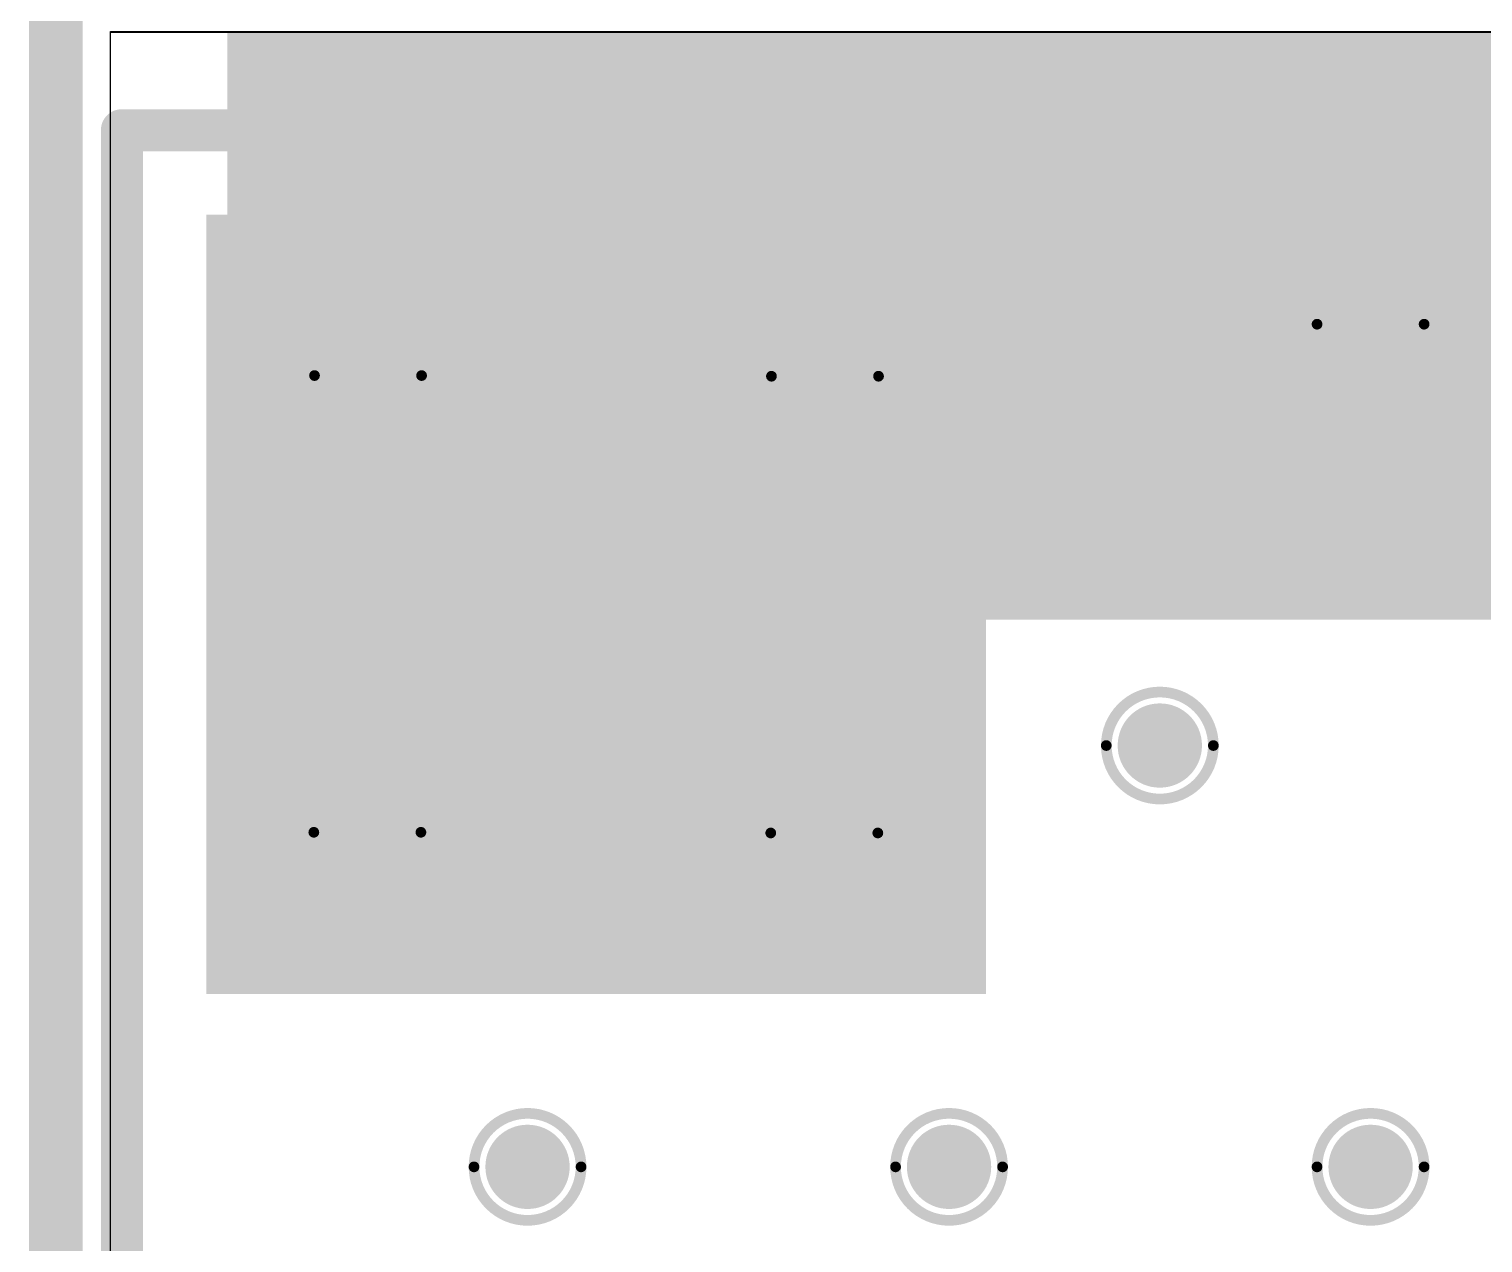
# Model space of a CAD drawing. Header units: inches. Extents: x -10 to 344, y -7 to 75.
# Drawn here: x -0.13 to 6.77, y 13.04 to 18.81 of the extents above; entities that cross this region are included whole.
import ezdxf

# ---------------------------------------------------------------- set-up
doc = ezdxf.new("R2010")
doc.units = ezdxf.units.IN
for name, color, linetype in [('Board Outline', 216, 'Continuous'), ('Bottom Layer', 5, 'Continuous'), ('Drill Drawing', 1, 'Continuous'), ('Mid Layer 1', 16, 'Continuous'), ('Mid Layer 2', 76, 'Continuous'), ('Top Layer', 1, 'Continuous'), ('Top Overlay', 2, 'Continuous'), ('Top Paste', 8, 'Continuous'), ('Top Solder', 216, 'Continuous'), ('Via Holes', 16, 'Continuous')]:
    doc.layers.add(name, color=color, linetype=linetype)

# ---------------------------------------------------------------- blocks, each defined once
blk = doc.blocks.new('DSGP_1575_18_4_A_02_117')
at = {"layer": 'Top Layer'}
blk.add_hatch(color=1, dxfattribs=at).paths.add_polyline_path([(-13.55, 8.5), (-13.55, 5), (-17.05, 5), (-17.05, 8.5)])
at = {"layer": 'Top Paste'}
blk.add_hatch(color=8, dxfattribs=at).paths.add_polyline_path([(-14.15, 7.9), (-14.15, 5.6), (-16.45, 5.6), (-16.45, 7.9)])
at = {"layer": 'Top Solder'}
blk.add_hatch(color=216, dxfattribs=at).paths.add_polyline_path([(-13.45, 8.6), (-13.45, 4.9), (-17.15, 4.9), (-17.15, 8.6)])
at = {"layer": 'Top Overlay'}
for points in [[(-17.5501, 9.0001, 0.2, 0.2, 0), (0.4499, 9.0001, 0.2, 0.2, 0)], [(-17.5501, -8.9998, 0.2, 0.2, 0), (-17.5501, 9.0001, 0.2, 0.2, 0)]]:
    blk.add_lwpolyline(points, format="xyseb", dxfattribs=at)
blk.add_lwpolyline([(-17.6001, 9.0001, 0.1, 0.1, 1), (-17.5001, 9.0001, 0.1, 0.1, 1)], format="xyseb", close=True, dxfattribs=at)
blk.add_lwpolyline([(-17.6001, 9.0001, 0.1, 0.1, 1), (-17.5001, 9.0001, 0.1, 0.1, 1)], format="xyseb", close=True, dxfattribs=at)

msp = doc.modelspace()

# ---------------------------------------------------------------- hatches: boundary and pattern name
at = {"layer": 'Bottom Layer'}
h = msp.add_hatch(color=5, dxfattribs=at)
edge = h.paths.add_edge_path()
edge.add_arc((6.2381, 17.4051), 0.2, 0, 360)
h = msp.add_hatch(color=5, dxfattribs=at)
edge = h.paths.add_edge_path()
edge.add_arc((1.4813, 17.1613), 0.2, 0, 360)
h = msp.add_hatch(color=5, dxfattribs=at)
edge = h.paths.add_edge_path()
edge.add_arc((3.6494, 17.1581), 0.2, 0, 360)
h = msp.add_hatch(color=5, dxfattribs=at)
edge = h.paths.add_edge_path()
edge.add_arc((5.2381, 15.4051), 0.2, 0, 360)
h = msp.add_hatch(color=5, dxfattribs=at)
edge = h.paths.add_edge_path()
edge.add_arc((1.4781, 14.9932), 0.2, 0, 360)
h = msp.add_hatch(color=5, dxfattribs=at)
edge = h.paths.add_edge_path()
edge.add_arc((3.6461, 14.99), 0.2, 0, 360)
h = msp.add_hatch(color=5, dxfattribs=at)
edge = h.paths.add_edge_path()
edge.add_arc((2.2381, 13.4051), 0.2, 0, 360)
h = msp.add_hatch(color=5, dxfattribs=at)
edge = h.paths.add_edge_path()
edge.add_arc((4.2381, 13.4051), 0.2, 0, 360)
h = msp.add_hatch(color=5, dxfattribs=at)
edge = h.paths.add_edge_path()
edge.add_arc((6.2381, 13.4051), 0.2, 0, 360)
at = {"layer": 'Mid Layer 1'}
h = msp.add_hatch(color=16, dxfattribs=at)
edge = h.paths.add_edge_path()
edge.add_arc((6.2381, 17.4051), 0.2, 0, 360)
h = msp.add_hatch(color=16, dxfattribs=at)
edge = h.paths.add_edge_path()
edge.add_arc((1.4813, 17.1613), 0.2, 0, 360)
h = msp.add_hatch(color=16, dxfattribs=at)
edge = h.paths.add_edge_path()
edge.add_arc((3.6494, 17.1581), 0.2, 0, 360)
h = msp.add_hatch(color=16, dxfattribs=at)
edge = h.paths.add_edge_path()
edge.add_arc((5.2381, 15.4051), 0.2, 0, 360)
h = msp.add_hatch(color=16, dxfattribs=at)
edge = h.paths.add_edge_path()
edge.add_arc((1.4781, 14.9932), 0.2, 0, 360)
h = msp.add_hatch(color=16, dxfattribs=at)
edge = h.paths.add_edge_path()
edge.add_arc((3.6461, 14.99), 0.2, 0, 360)
h = msp.add_hatch(color=16, dxfattribs=at)
edge = h.paths.add_edge_path()
edge.add_arc((2.2381, 13.4051), 0.2, 0, 360)
h = msp.add_hatch(color=16, dxfattribs=at)
edge = h.paths.add_edge_path()
edge.add_arc((4.2381, 13.4051), 0.2, 0, 360)
h = msp.add_hatch(color=16, dxfattribs=at)
edge = h.paths.add_edge_path()
edge.add_arc((6.2381, 13.4051), 0.2, 0, 360)
at = {"layer": 'Mid Layer 2'}
h = msp.add_hatch(color=76, dxfattribs=at)
edge = h.paths.add_edge_path()
edge.add_arc((6.2381, 17.4051), 0.2, 0, 360)
h = msp.add_hatch(color=76, dxfattribs=at)
edge = h.paths.add_edge_path()
edge.add_arc((1.4813, 17.1613), 0.2, 0, 360)
h = msp.add_hatch(color=76, dxfattribs=at)
edge = h.paths.add_edge_path()
edge.add_arc((3.6494, 17.1581), 0.2, 0, 360)
h = msp.add_hatch(color=76, dxfattribs=at)
edge = h.paths.add_edge_path()
edge.add_arc((5.2381, 15.4051), 0.2, 0, 360)
h = msp.add_hatch(color=76, dxfattribs=at)
edge = h.paths.add_edge_path()
edge.add_arc((1.4781, 14.9932), 0.2, 0, 360)
h = msp.add_hatch(color=76, dxfattribs=at)
edge = h.paths.add_edge_path()
edge.add_arc((3.6461, 14.99), 0.2, 0, 360)
h = msp.add_hatch(color=76, dxfattribs=at)
edge = h.paths.add_edge_path()
edge.add_arc((2.2381, 13.4051), 0.2, 0, 360)
h = msp.add_hatch(color=76, dxfattribs=at)
edge = h.paths.add_edge_path()
edge.add_arc((4.2381, 13.4051), 0.2, 0, 360)
h = msp.add_hatch(color=76, dxfattribs=at)
edge = h.paths.add_edge_path()
edge.add_arc((6.2381, 13.4051), 0.2, 0, 360)
at = {"layer": 'Top Layer'}
msp.add_hatch(color=1, dxfattribs=at).paths.add_polyline_path([(23.114, 16.002), (23.114, 18.7949), (0.8137, 18.7949), (0.8137, 16.002)])
h = msp.add_hatch(color=1, dxfattribs=at)
edge = h.paths.add_edge_path()
edge.add_arc((6.2381, 17.4051), 0.2, 0, 360)
h = msp.add_hatch(color=1, dxfattribs=at)
edge = h.paths.add_edge_path()
edge.add_arc((1.4813, 17.1613), 0.2, 0, 360)
h = msp.add_hatch(color=1, dxfattribs=at)
edge = h.paths.add_edge_path()
edge.add_arc((3.6494, 17.1581), 0.2, 0, 360)
h = msp.add_hatch(color=1, dxfattribs=at)
edge = h.paths.add_edge_path()
edge.add_arc((5.2381, 15.4051), 0.2, 0, 360)
h = msp.add_hatch(color=1, dxfattribs=at)
edge = h.paths.add_edge_path()
edge.add_arc((1.4781, 14.9932), 0.2, 0, 360)
h = msp.add_hatch(color=1, dxfattribs=at)
edge = h.paths.add_edge_path()
edge.add_arc((3.6461, 14.99), 0.2, 0, 360)
h = msp.add_hatch(color=1, dxfattribs=at)
edge = h.paths.add_edge_path()
edge.add_arc((2.2381, 13.4051), 0.2, 0, 360)
h = msp.add_hatch(color=1, dxfattribs=at)
edge = h.paths.add_edge_path()
edge.add_arc((4.2381, 13.4051), 0.2, 0, 360)
h = msp.add_hatch(color=1, dxfattribs=at)
edge = h.paths.add_edge_path()
edge.add_arc((6.2381, 13.4051), 0.2, 0, 360)
at = {"layer": 'Via Holes'}
h = msp.add_hatch(color=7, dxfattribs=at)
edge = h.paths.add_edge_path()
edge.add_arc((6.2381, 17.4051), 0.1, 0, 360)
h = msp.add_hatch(color=7, dxfattribs=at)
edge = h.paths.add_edge_path()
edge.add_arc((1.4813, 17.1613), 0.1, 0, 360)
h = msp.add_hatch(color=7, dxfattribs=at)
edge = h.paths.add_edge_path()
edge.add_arc((3.6494, 17.1581), 0.1, 0, 360)
h = msp.add_hatch(color=7, dxfattribs=at)
edge = h.paths.add_edge_path()
edge.add_arc((5.2381, 15.4051), 0.1, 0, 360)
h = msp.add_hatch(color=7, dxfattribs=at)
edge = h.paths.add_edge_path()
edge.add_arc((1.4781, 14.9932), 0.1, 0, 360)
h = msp.add_hatch(color=7, dxfattribs=at)
edge = h.paths.add_edge_path()
edge.add_arc((3.6461, 14.99), 0.1, 0, 360)
h = msp.add_hatch(color=7, dxfattribs=at)
edge = h.paths.add_edge_path()
edge.add_arc((2.2381, 13.4051), 0.1, 0, 360)
h = msp.add_hatch(color=7, dxfattribs=at)
edge = h.paths.add_edge_path()
edge.add_arc((4.2381, 13.4051), 0.1, 0, 360)
h = msp.add_hatch(color=7, dxfattribs=at)
edge = h.paths.add_edge_path()
edge.add_arc((6.2381, 13.4051), 0.1, 0, 360)

# ---------------------------------------------------------------- linework, layer by layer
at = {"layer": 'Board Outline'}
msp.add_lwpolyline([(0, 30, 0.254, 0.254, 0), (0, 0.0019, 0.254, 0.254, 0)], format="xyseb", dxfattribs=at)
at = {"layer": 'Bottom Layer'}
for p, q in [((0.259, 18.7912), (58.6232, 18.7912)), ((0.259, 0.2608), (0.259, 18.7912))]:
    msp.add_line(p, q, dxfattribs=at)
at = {"layer": 'Drill Drawing'}
for points in [[(6.4921, 17.4051, 0.0508, 0.0508, 1), (5.9841, 17.4051, 0.0508, 0.0508, 1)], [(1.7353, 17.1613, 0.0508, 0.0508, 1), (1.2273, 17.1613, 0.0508, 0.0508, 1)], [(3.9034, 17.1581, 0.0508, 0.0508, 1), (3.3954, 17.1581, 0.0508, 0.0508, 1)], [(5.9714, 17.4051, 0.0254, 0.0254, 1), (5.9968, 17.4051, 0.0254, 0.0254, 1)], [(6.4794, 17.4051, 0.0254, 0.0254, 1), (6.5048, 17.4051, 0.0254, 0.0254, 1)], [(1.2146, 17.1613, 0.0254, 0.0254, 1), (1.24, 17.1613, 0.0254, 0.0254, 1)], [(1.7226, 17.1613, 0.0254, 0.0254, 1), (1.748, 17.1613, 0.0254, 0.0254, 1)], [(3.3827, 17.1581, 0.0254, 0.0254, 1), (3.4081, 17.1581, 0.0254, 0.0254, 1)], [(3.8907, 17.1581, 0.0254, 0.0254, 1), (3.9161, 17.1581, 0.0254, 0.0254, 1)], [(5.4921, 15.4051, 0.0508, 0.0508, 1), (4.9841, 15.4051, 0.0508, 0.0508, 1)], [(4.9714, 15.4051, 0.0254, 0.0254, 1), (4.9968, 15.4051, 0.0254, 0.0254, 1)], [(5.4794, 15.4051, 0.0254, 0.0254, 1), (5.5048, 15.4051, 0.0254, 0.0254, 1)], [(1.7321, 14.9932, 0.0508, 0.0508, 1), (1.2241, 14.9932, 0.0508, 0.0508, 1)], [(3.9001, 14.99, 0.0508, 0.0508, 1), (3.3921, 14.99, 0.0508, 0.0508, 1)], [(1.2114, 14.9932, 0.0254, 0.0254, 1), (1.2368, 14.9932, 0.0254, 0.0254, 1)], [(1.7194, 14.9932, 0.0254, 0.0254, 1), (1.7448, 14.9932, 0.0254, 0.0254, 1)], [(3.3794, 14.99, 0.0254, 0.0254, 1), (3.4048, 14.99, 0.0254, 0.0254, 1)], [(3.8874, 14.99, 0.0254, 0.0254, 1), (3.9128, 14.99, 0.0254, 0.0254, 1)], [(2.4921, 13.4051, 0.0508, 0.0508, 1), (1.9841, 13.4051, 0.0508, 0.0508, 1)], [(4.4921, 13.4051, 0.0508, 0.0508, 1), (3.9841, 13.4051, 0.0508, 0.0508, 1)], [(6.4921, 13.4051, 0.0508, 0.0508, 1), (5.9841, 13.4051, 0.0508, 0.0508, 1)], [(1.9714, 13.4051, 0.0254, 0.0254, 1), (1.9968, 13.4051, 0.0254, 0.0254, 1)], [(2.4794, 13.4051, 0.0254, 0.0254, 1), (2.5048, 13.4051, 0.0254, 0.0254, 1)], [(3.9714, 13.4051, 0.0254, 0.0254, 1), (3.9968, 13.4051, 0.0254, 0.0254, 1)], [(4.4794, 13.4051, 0.0254, 0.0254, 1), (4.5048, 13.4051, 0.0254, 0.0254, 1)], [(5.9714, 13.4051, 0.0254, 0.0254, 1), (5.9968, 13.4051, 0.0254, 0.0254, 1)], [(6.4794, 13.4051, 0.0254, 0.0254, 1), (6.5048, 13.4051, 0.0254, 0.0254, 1)]]:
    msp.add_lwpolyline(points, format="xyseb", close=True, dxfattribs=at)
at = {"layer": 'Mid Layer 1'}
for p, q in [((0.259, 18.7931), (58.6232, 18.7931)), ((0.259, 0.2608), (0.259, 18.7931))]:
    msp.add_line(p, q, dxfattribs=at)
at = {"layer": 'Mid Layer 2'}
for p, q in [((0.259, 18.7949), (58.6232, 18.7949)), ((0.259, 0.2608), (0.259, 18.7949))]:
    msp.add_line(p, q, dxfattribs=at)
at = {"layer": 'Top Layer'}
for p, q in [((0.259, 18.7949), (23.3582, 18.7949)), ((0.259, 0.2608), (0.259, 18.7949))]:
    msp.add_line(p, q, dxfattribs=at)

# ---------------------------------------------------------------- block references
msp.add_blockref('DSGP_1575_18_4_A_02_117', (17.8637, 9.3256))

doc.saveas('drawing.dxf')
